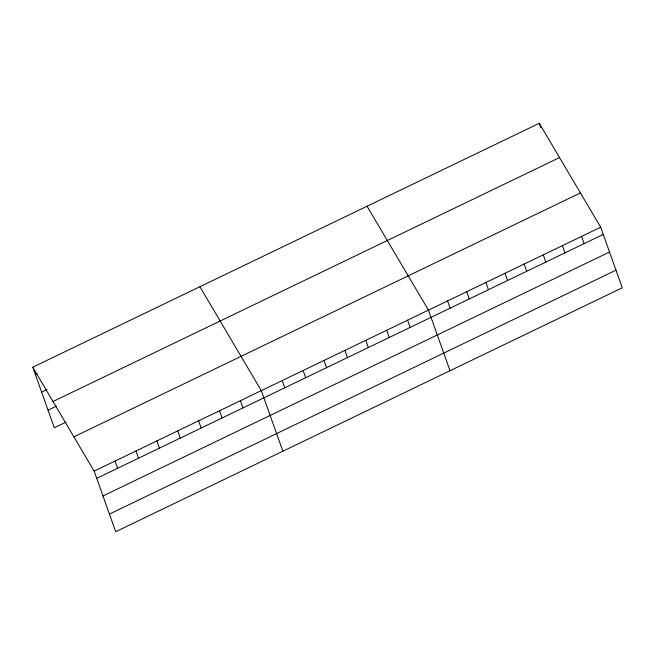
<?xml version="1.0" encoding="UTF-8"?>
<svg xmlns="http://www.w3.org/2000/svg" width="655" height="655" viewBox="0 0 655 655"><rect width="100%" height="100%" fill="white"/><g stroke="black" fill="none" stroke-linecap="round" stroke-linejoin="round"><path stroke-width="0.98" d="M32.75 367.209L539.286 123.296L600.684 227.211L622.25 287.791L115.714 531.704L94.148 471.133L32.75 367.209L54.316 427.789L66.13 422.098M35.321 374.431L37.139 373.555M41.592 392.034L47.037 389.414M53.014 401.507L559.542 157.585M48.052 410.177L56.224 406.239M73.884 436.836L580.42 192.922M94.148 471.133L600.684 227.211M96.711 478.346L603.247 234.433M102.982 495.958L609.518 252.044M109.442 514.093L615.978 270.179M367.062 206.227L428.46 310.142L450.026 370.722M199.906 286.718L261.304 390.634L282.87 451.213M581.542 236.43L584.113 243.652M539.286 123.296L540.891 127.807M562.408 245.641L564.978 252.863M543.273 254.86L545.844 262.074M524.139 264.071L526.71 271.293M505.005 273.291L507.568 280.504M485.863 282.502L488.433 289.723M466.728 291.721L469.299 298.934M447.594 300.932L450.165 308.153M407.566 320.205L410.136 327.426M386.671 330.267L389.242 337.489M365.777 340.33L368.347 347.551M344.882 350.392L347.453 357.614M323.988 360.455L326.558 367.668M303.093 370.517L305.664 377.73M282.199 380.58L284.769 387.793M240.41 400.696L242.98 407.918M219.515 410.759L222.086 417.98M198.621 420.821L201.191 428.042M177.726 430.884L180.297 438.105M156.832 440.946L159.402 448.167M135.937 451.008L138.508 458.222M115.043 461.071L117.605 468.284"/></g></svg>
